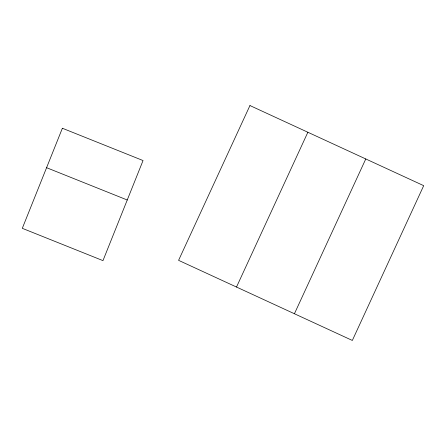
<?xml version="1.0" encoding="UTF-8"?>
<svg xmlns="http://www.w3.org/2000/svg" width="446" height="446" viewBox="0 0 446 446"><rect width="100%" height="100%" fill="white"/><g stroke="black" fill="none" stroke-linecap="round" stroke-linejoin="round"><path stroke-width="0.67" d="M236.503 287.04L307.868 132.256M294.421 313.744L365.781 158.96M46.579 167.69L127.249 199.998M62.379 128.247L22.3 228.324L102.97 260.631L143.043 160.549L62.379 128.247M249.95 105.551L178.584 260.336L352.334 340.449L423.7 185.664L249.95 105.551"/></g></svg>
